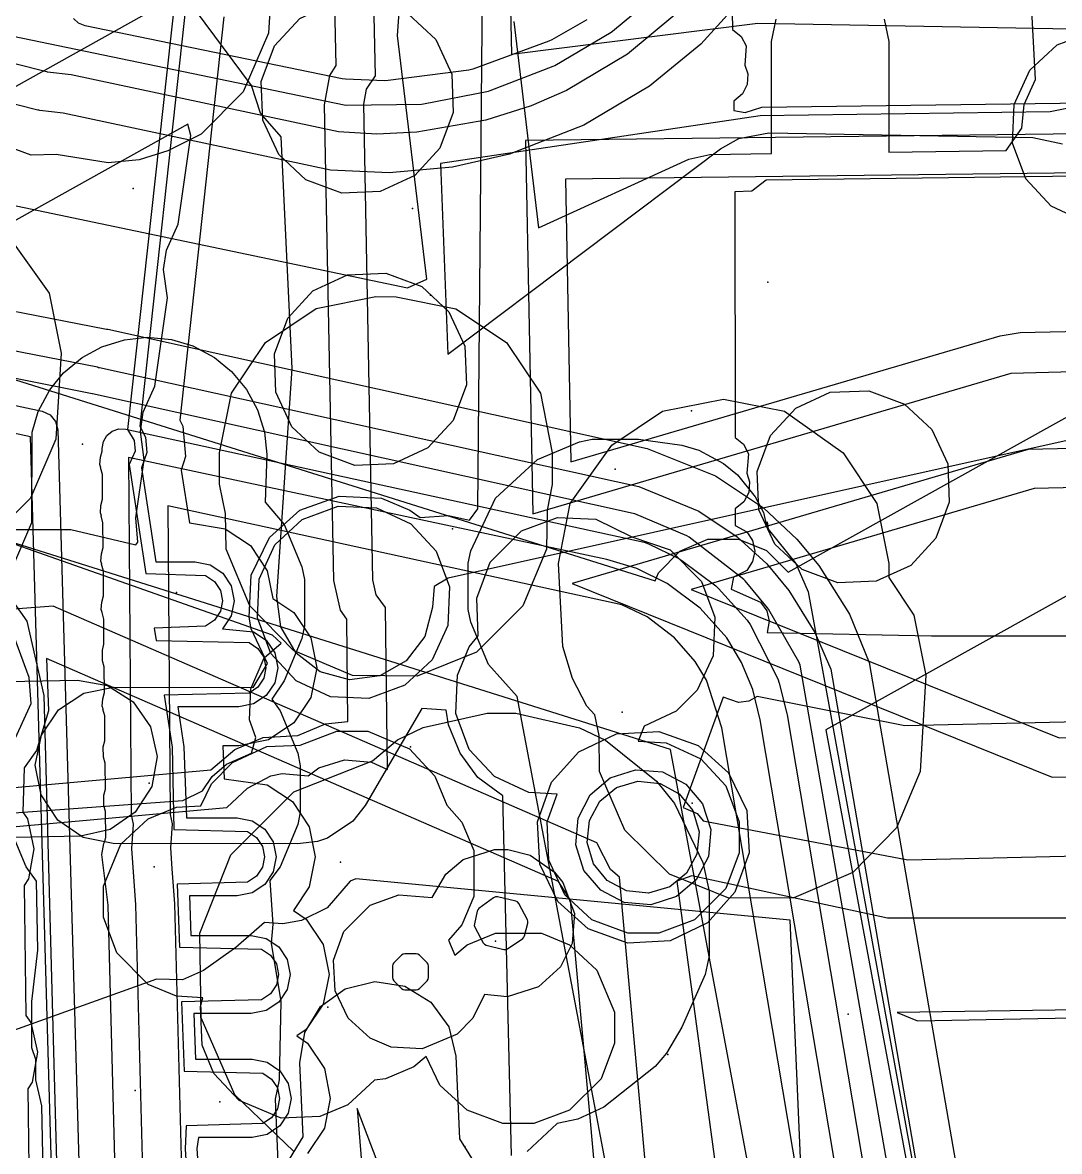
# Model space of a CAD drawing. Header units: metres. Extents: x 17722 to 17999, y 13535 to 15917.
# Drawn here: x 17786.51 to 17813.07, y 14491.63 to 14520.54 of the extents above; entities that cross this region are included whole.
import ezdxf

# ---------------------------------------------------------------- set-up
doc = ezdxf.new("R2010")
doc.units = ezdxf.units.M
for name, color, linetype in [('AI_GREENING_EXCLUSIONS', 1, 'Continuous'), ('AI_GREENING_LAWN', 82, 'Continuous'), ('AI_GREENING_REJECTED', 6, 'Continuous')]:
    doc.layers.add(name, color=color, linetype=linetype)

msp = doc.modelspace()

# ---------------------------------------------------------------- linework, layer by layer
at = {"layer": 'AI_GREENING_EXCLUSIONS'}
for points in [[(17781.925, 14500.554), (17791.33, 14501.4), (17791.949, 14501.923), (17792.671, 14502.226), (17793.558, 14502.284), (17794.265, 14502.581), (17794.844, 14502.639), (17794.812, 14505.258), (17794.651, 14505.489), (17794.484, 14506.252), (17794.247, 14518.432), (17794.38, 14519.188), (17794.541, 14519.443), (17794.032, 14542.639)], [(17781.981, 14499.555), (17791.743, 14500.433), (17792.27, 14500.933), (17792.869, 14501.245), (17793.161, 14501.304), (17793.825, 14501.25), (17794.102, 14501.449), (17794.755, 14501.659), (17795.443, 14501.6), (17795.859, 14501.412), (17795.808, 14505.557), (17795.57, 14505.884), (17795.484, 14506.271), (17795.247, 14518.451), (17795.316, 14518.835), (17795.547, 14519.178), (17795.032, 14542.661)], [(17808.585, 14520.631), (17808.699, 14520.057), (17808.699, 14517.223), (17811.704, 14517.263), (17812.11, 14517.833), (17812.169, 14518.439), (17812.462, 14519.08), (17811.36, 14539.792)], [(17813.27, 14509.835), (17797.411, 14506.308), (17797.05, 14506.093), (17797.014, 14505.569), (17796.811, 14504.815), (17796.335, 14504.197), (17795.659, 14503.808), (17794.885, 14503.708), (17794.131, 14503.911), (17793.513, 14504.387), (17793.124, 14505.063), (17793.024, 14505.837), (17793.417, 14511.679), (17793.129, 14517.618), (17792.606, 14518.216), (17792.369, 14518.93), (17777.556, 14538.853)], [(17798.78, 14531.359), (17799.035, 14519.727), (17805.347, 14520.523), (17813.372, 14520.376)], [(17804.542, 14528.656), (17804.694, 14520.359), (17804.916, 14520.185), (17805.047, 14519.946), (17805.011, 14519.45), (17805.086, 14519.229), (17805.069, 14518.956), (17804.949, 14518.711), (17804.728, 14518.525), (17804.732, 14518.292), (17805.019, 14518.24), (17805.449, 14518.377), (17814.365, 14518.496)], [(17792.945, 14522.482), (17792.806, 14520.273), (17792.159, 14518.764), (17791.079, 14517.684), (17790.232, 14517.251), (17789.493, 14517.021), (17788.701, 14516.947), (17787.364, 14517.157), (17786.731, 14517.145), (17785.245, 14517.691), (17784.474, 14518.33), (17783.847, 14518.085), (17782.264, 14518.085), (17780.678, 14518.747), (17779.555, 14519.891), (17778.95, 14521.336)], [(17799.036, 14491.519), (17798.81, 14500.731), (17798.173, 14501.203), (17797.721, 14501.829), (17797.418, 14502.551), (17797.36, 14502.931), (17796.74, 14502.971), (17795.284, 14500.49), (17794.969, 14500.084), (17794.318, 14499.652), (17794.063, 14499.567), (17793.552, 14499.502), (17788.828, 14499.517), (17788.063, 14499.672), (17787.415, 14500.108), (17786.984, 14500.758), (17786.834, 14501.524), (17786.989, 14502.289), (17787.424, 14502.936), (17788.075, 14503.368), (17788.84, 14503.517), (17792.416, 14503.506), (17792.781, 14504.128), (17792.367, 14505.015), (17792.309, 14505.307), (17792.367, 14506.391), (17792.83, 14507.351), (17793.609, 14508.052), (17794.623, 14508.413), (17795.707, 14508.355), (17796.429, 14508.052), (17796.694, 14507.865), (17797.424, 14507.917), (17797.957, 14507.792), (17798.173, 14508.082), (17798.301, 14522.31)], [(17803.223, 14520.742), (17802.002, 14519.732), (17800.439, 14518.803), (17799.539, 14518.412), (17798.38, 14518.041), (17796.611, 14517.733), (17795.58, 14517.686), (17794.602, 14517.743), (17787.749, 14519.199), (17787.147, 14519.271), (17787.135, 14519.276), (17787.123, 14519.276), (17785.386, 14519.713), (17783.602, 14520.031), (17783.243, 14520.183), (17783.233, 14520.193), (17782.175, 14520.427), (17773.941, 14522.163)], [(17805.16, 14521.397), (17803.882, 14519.989), (17802.572, 14518.911), (17800.888, 14517.909), (17798.979, 14517.17), (17797.524, 14516.841), (17795.904, 14516.69), (17794.397, 14516.764), (17787.55, 14518.219), (17786.947, 14518.291), (17786.924, 14518.301), (17786.901, 14518.301), (17785.346, 14518.693), (17785.016, 14518.764), (17783.4, 14519.052), (17783.118, 14519.171), (17773.729, 14521.186)], [(17790.413, 14521.214), (17789.2, 14510.115), (17789.368, 14509.838), (17789.392, 14509.566), (17789.239, 14509.22), (17789.664, 14506.429), (17791.198, 14506.376), (17791.426, 14506.224), (17791.577, 14505.997), (17791.631, 14505.729), (17791.577, 14505.461), (17791.426, 14505.234), (17791.198, 14505.083), (17789.878, 14505.029), (17789.926, 14504.715), (17792.312, 14504.662), (17792.539, 14504.51), (17792.691, 14504.283), (17792.744, 14504.015), (17792.691, 14503.747), (17792.539, 14503.52), (17792.312, 14503.368), (17790.139, 14503.315), (17790.338, 14501.983), (17790.385, 14499.872), (17792.274, 14499.819), (17792.501, 14499.667), (17792.653, 14499.44), (17792.706, 14499.172), (17792.653, 14498.904), (17792.501, 14498.677), (17792.274, 14498.525), (17790.469, 14498.472), (17790.529, 14496.861), (17792.631, 14496.807), (17792.858, 14496.656), (17793.01, 14496.429), (17793.063, 14496.161), (17793.01, 14495.893), (17792.858, 14495.666), (17792.631, 14495.514), (17790.582, 14495.461), (17790.648, 14493.687), (17792.66, 14493.633), (17792.887, 14493.482), (17793.039, 14493.255), (17793.092, 14492.987), (17793.039, 14492.719), (17792.887, 14492.492), (17792.66, 14492.34), (17790.7, 14492.287), (17790.672, 14491.694), (17790.8, 14489.595)], [(17790.699, 14521.064), (17789.511, 14510.199), (17789.656, 14509.922), (17789.69, 14509.533), (17789.555, 14509.139), (17789.922, 14506.729), (17790.931, 14506.729), (17791.313, 14506.653), (17791.638, 14506.436), (17791.854, 14506.112), (17791.931, 14505.729), (17791.854, 14505.347), (17791.627, 14505.015), (17792.427, 14504.939), (17792.751, 14504.722), (17792.968, 14504.398), (17793.044, 14504.015), (17792.968, 14503.633), (17792.751, 14503.308), (17792.427, 14503.091), (17792.044, 14503.015), (17790.488, 14503.015), (17790.638, 14501.994), (17790.706, 14500.172), (17792.006, 14500.172), (17792.389, 14500.096), (17792.713, 14499.879), (17792.93, 14499.555), (17793.006, 14499.172), (17792.93, 14498.789), (17792.713, 14498.465), (17792.389, 14498.248), (17792.006, 14498.172), (17790.781, 14498.172), (17790.819, 14497.161), (17792.363, 14497.161), (17792.746, 14497.085), (17793.07, 14496.868), (17793.287, 14496.543), (17793.363, 14496.161), (17793.287, 14495.778), (17793.07, 14495.454), (17792.746, 14495.237), (17792.363, 14495.161), (17790.893, 14495.161), (17790.937, 14493.987), (17792.392, 14493.987), (17792.775, 14493.911), (17793.099, 14493.694), (17793.316, 14493.369), (17793.392, 14492.987), (17793.316, 14492.604), (17793.099, 14492.28), (17792.775, 14492.063), (17792.392, 14491.987), (17791.011, 14491.987), (17790.972, 14491.705), (17791.089, 14489.895)], [(17767.958, 14519.695), (17796.37, 14513.744), (17796.865, 14513.97), (17796.114, 14520.212), (17796.159, 14520.796)], [(17768.13, 14508.751), (17789.935, 14520.921)], [(17791.664, 14520.688), (17790.535, 14510.358), (17790.616, 14510.202), (17790.684, 14509.424), (17790.575, 14509.079), (17790.781, 14507.729), (17791.696, 14507.577), (17792.345, 14507.143), (17792.778, 14506.495), (17792.918, 14505.79), (17793.458, 14505.429), (17793.892, 14504.781), (17794.044, 14504.015), (17793.892, 14503.25), (17793.458, 14502.601), (17792.809, 14502.167), (17792.044, 14502.015), (17791.638, 14502.015), (17791.669, 14501.172), (17792.771, 14501.02), (17793.42, 14500.586), (17793.854, 14499.938), (17794.006, 14499.172), (17793.854, 14498.407), (17793.446, 14497.796), (17793.777, 14497.575), (17794.211, 14496.926), (17794.363, 14496.161), (17794.211, 14495.395), (17793.777, 14494.747), (17793.533, 14494.584), (17793.807, 14494.401), (17794.24, 14493.752), (17794.392, 14492.987), (17794.24, 14492.221), (17793.807, 14491.573)], [(17799.092, 14520.571), (17799.729, 14515.281), (17803.577, 14517.041), (17804.115, 14517.162), (17805.699, 14517.183), (17805.699, 14520.057), (17805.814, 14520.631)], [(17813.602, 14518.412), (17812.839, 14518.25), (17805.406, 14518.151), (17797.214, 14516.929), (17797.404, 14512.048), (17804.389, 14517.31), (17804.858, 14517.573), (17805.625, 14517.712), (17812.39, 14517.599), (17813.153, 14517.434)], [(17783.37, 14507.553), (17787.74, 14507.553), (17789.407, 14507.166), (17789.462, 14507.229), (17789.411, 14507.854), (17789.625, 14509.343), (17789.527, 14510.067), (17789.598, 14510.562), (17789.896, 14511.229), (17790.221, 14513.494), (17790.122, 14514.217), (17790.193, 14514.712), (17790.491, 14515.379), (17790.816, 14517.644), (17790.741, 14517.935), (17769.142, 14505.888)], [(17813.622, 14517.688), (17799.397, 14517.519), (17799.583, 14507.958), (17811.833, 14511.56), (17819.777, 14511.776)], [(17813.635, 14516.688), (17800.416, 14516.529), (17800.557, 14509.287), (17811.551, 14512.519), (17812.069, 14512.6), (17819.754, 14512.776)], [(17814.231, 14516.617), (17805.558, 14516.503), (17805.194, 14516.219), (17804.757, 14516.206), (17804.762, 14509.916), (17804.982, 14509.738), (17805.108, 14509.496), (17805.063, 14509.001), (17805.135, 14508.779), (17805.113, 14508.507), (17804.988, 14508.264), (17804.764, 14508.082), (17804.764, 14507.663), (17805.06, 14507.498), (17805.211, 14507.271), (17805.265, 14507.003), (17805.212, 14506.735), (17805.06, 14506.508), (17804.719, 14506.333), (17804.658, 14506.025), (17805.41, 14505.695), (17805.572, 14505.475), (17805.637, 14505.21), (17805.582, 14504.917), (17809.791, 14504.833), (17816.089, 14504.833)], [(17786.329, 14511.392), (17802.713, 14506.241), (17802.798, 14506.45), (17803.347, 14507.005), (17804.066, 14507.308), (17804.846, 14507.313), (17805.569, 14507.019), (17806.125, 14506.467), (17823.228, 14515.979)], [(17786.329, 14511.392), (17802.713, 14506.241), (17802.798, 14506.45), (17803.347, 14507.005), (17804.066, 14507.308), (17804.846, 14507.313), (17805.569, 14507.019), (17806.125, 14506.467), (17823.228, 14515.979)], [(17786.124, 14515.103), (17787.192, 14513.606), (17787.496, 14512.075), (17787.357, 14509.866), (17786.71, 14508.357), (17785.63, 14507.277)], [(17784.136, 14513.571), (17788.619, 14512.7), (17788.656, 14512.685), (17788.695, 14512.684), (17802.511, 14509.633), (17804.258, 14508.931), (17805.488, 14508.114), (17806.346, 14507.311), (17806.907, 14506.631), (17807.692, 14505.386), (17808.201, 14504.15), (17808.858, 14500.342), (17808.859, 14500.34), (17812.055, 14481.837)], [(17783.946, 14512.59), (17788.429, 14511.719), (17788.456, 14511.708), (17788.479, 14511.708), (17802.296, 14508.656), (17803.834, 14508.025), (17804.818, 14507.371), (17805.575, 14506.675), (17806.136, 14505.994), (17806.808, 14504.92), (17807.215, 14503.98), (17807.873, 14500.172), (17807.874, 14500.17), (17811.07, 14481.667)], [(17786.255, 14506.598), (17786.742, 14507.732), (17786.752, 14510.049), (17786.911, 14510.576), (17787.205, 14511.132), (17787.557, 14511.566), (17788.037, 14511.963), (17788.54, 14512.236), (17789.12, 14512.417), (17789.12, 14512.417), (17789.7, 14512.479), (17790.323, 14512.42), (17790.866, 14512.258), (17791.422, 14511.963), (17791.86, 14511.607), (17792.245, 14511.145), (17792.529, 14510.622), (17792.707, 14510.048), (17792.768, 14509.477), (17792.725, 14508.253), (17793.21, 14507.682), (17793.663, 14506.598), (17793.728, 14506.276), (17793.728, 14505.089), (17793.663, 14504.766), (17793.21, 14503.683), (17792.893, 14503.209), (17793.103, 14502.913), (17793.556, 14501.83), (17793.621, 14501.507), (17793.621, 14500.32), (17793.556, 14499.998), (17793.103, 14498.914), (17792.841, 14498.567), (17792.916, 14497.447), (17792.876, 14496.963), (17793.127, 14495.47), (17793.08, 14493.458), (17792.975, 14492.969), (17793.068, 14490.948)], [(17823.406, 14511.5), (17807.084, 14502.424), (17809.668, 14488.611), (17810.197, 14487.714), (17810.404, 14486.961), (17810.359, 14486.599), (17810.759, 14484.544), (17811.048, 14483.557), (17811.23, 14481.821), (17811.21, 14481.041), (17811.127, 14480.854), (17818.65, 14440.992)], [(17823.406, 14511.5), (17807.084, 14502.424), (17809.668, 14488.611), (17810.197, 14487.714), (17810.404, 14486.961), (17810.359, 14486.599), (17810.759, 14484.544), (17811.048, 14483.557), (17811.23, 14481.821), (17811.21, 14481.041), (17811.127, 14480.854), (17818.65, 14440.992)], [(17788.877, 14434.482), (17786.713, 14509.933), (17784.57, 14510.39)], [(17811.707, 14437.201), (17799.182, 14503.276), (17798.446, 14504.099), (17797.993, 14505.182), (17797.927, 14505.505), (17797.927, 14506.692), (17797.993, 14507.014), (17798.623, 14508.361), (17799.697, 14509.349), (17800.78, 14509.802), (17801.103, 14509.867), (17802.29, 14509.867), (17802.29, 14509.867), (17803.399, 14509.72), (17803.836, 14509.586), (17804.469, 14509.245), (17804.822, 14508.953), (17805.275, 14508.397), (17805.49, 14507.992), (17805.578, 14507.61), (17805.614, 14507.569), (17805.582, 14507.752), (17805.614, 14507.569), (17806.316, 14506.684), (17806.632, 14505.959), (17819.362, 14436.391)], [(17778.651, 14444.636), (17777.19, 14498.034), (17769.345, 14497.821), (17767.422, 14498.15), (17765.771, 14499.189), (17764.643, 14500.782), (17764.211, 14502.684), (17764.539, 14504.607), (17765.579, 14506.258), (17767.171, 14507.385), (17767.697, 14507.505), (17767.697, 14507.505), (17767.889, 14507.8), (17769.481, 14508.928), (17771.344, 14509.359), (17776.378, 14509.535), (17779.17, 14509.038), (17780.611, 14508.131), (17781.916, 14508.166), (17783.839, 14507.838), (17785.49, 14506.798), (17786.618, 14505.206), (17787.05, 14503.305), (17787.686, 14480.036)], [(17819.823, 14509.776), (17812.27, 14509.604), (17800.592, 14506.17), (17812.886, 14501.217), (17824.681, 14501.486)], [(17781.499, 14499.947), (17790.612, 14500.619), (17791.114, 14500.862), (17791.368, 14501.228), (17791.736, 14501.546), (17792.372, 14501.824), (17792.486, 14502.232), (17792.319, 14502.678), (17792.357, 14503.479), (17792.698, 14504.268), (17793.135, 14504.642), (17792.915, 14504.853), (17780.203, 14509.321)], [(17816.673, 14435.776), (17805.406, 14502.684), (17805.214, 14503.458), (17804.928, 14504.146), (17804.547, 14504.778), (17803.865, 14505.538), (17803.02, 14506.177), (17802.244, 14506.56), (17801.48, 14506.786), (17789.223, 14509.398), (17789.287, 14500.249), (17789.337, 14500.009), (17789.294, 14499.387), (17789.401, 14497.946), (17789.737, 14485.293), (17789.832, 14481.089), (17789.832, 14481.089), (17789.832, 14481.089), (17790.341, 14458.506), (17790.521, 14446.913)], [(17819.846, 14508.777), (17812.425, 14508.607), (17803.634, 14506.023), (17813.069, 14502.221), (17824.658, 14502.486)], [(17815.607, 14436.109), (17804.426, 14502.48), (17804.033, 14503.694), (17803.742, 14504.176), (17803.209, 14504.783), (17802.506, 14505.319), (17801.859, 14505.631), (17790.233, 14508.16), (17790.288, 14500.254), (17790.337, 14500.019), (17790.296, 14499.402), (17790.334, 14498.867), (17790.401, 14497.973), (17790.736, 14485.316), (17790.831, 14481.112), (17790.831, 14481.112), (17790.831, 14481.112), (17791.341, 14458.525), (17791.521, 14446.932)], [(17805.682, 14488.166), (17803.108, 14501.924), (17784.644, 14507.728)], [(17805.682, 14488.166), (17803.108, 14501.924), (17784.644, 14507.728)], [(17805.121, 14461.903), (17801.799, 14498.649), (17801.57, 14498.849), (17801.221, 14499.53), (17787.29, 14505.597), (17786.285, 14505.518)], [(17786.148, 14501.83), (17786.73, 14503.104), (17786.674, 14503.764), (17786.19, 14505.089)], [(17803.772, 14462.381), (17800.547, 14498.062), (17800.24, 14498.539), (17787.119, 14504.254), (17787.168, 14502.91), (17786.867, 14501.897), (17786.549, 14501.452), (17786.514, 14500.313), (17786.633, 14500.142), (17786.798, 14499.379), (17786.659, 14498.611), (17786.549, 14498.441), (17786.594, 14495.113), (17786.722, 14494.928), (17786.888, 14494.166), (17786.749, 14493.398), (17786.639, 14493.227), (17786.683, 14489.9)], [(17815.414, 14502.671), (17809.111, 14502.527), (17805.33, 14503.277), (17805.117, 14503.158), (17804.846, 14503.126), (17804.456, 14503.264), (17803.429, 14500.433), (17803.792, 14500.286), (17803.944, 14500.095), (17809.188, 14499.097), (17815.016, 14499.23)], [(17793.457, 14491.623), (17791.947, 14493.081), (17791.085, 14495.046), (17791.045, 14497.219), (17791.84, 14499.22), (17793.457, 14500.836), (17795.47, 14501.631), (17796.115, 14502.171), (17796.115, 14502.171), (17796.775, 14502.487), (17798.412, 14502.856), (17799.144, 14502.855), (17800.78, 14502.478), (17801.439, 14502.159), (17802.75, 14501.111), (17803.206, 14500.539), (17803.933, 14499.026), (17804.099, 14498.29), (17804.095, 14496.634), (17803.995, 14496.163), (17803.399, 14494.812), (17803.009, 14494.148), (17802.717, 14493.799), (17801.396, 14492.763), (17800.734, 14492.45), (17800.207, 14492.342), (17799.436, 14491.623)], [(17787.049, 14490.286), (17786.997, 14492.799), (17786.849, 14493.458), (17786.849, 14493.986), (17786.746, 14494.283), (17786.746, 14495.47), (17786.898, 14496.784), (17786.863, 14498.547), (17786.601, 14498.914), (17786.148, 14499.998)], [(17807.001, 14478.49), (17806.171, 14497.548), (17795.045, 14498.612), (17794.903, 14498.546), (17794.313, 14497.866), (17793.657, 14497.546), (17793.178, 14497.458), (17792.704, 14497.494), (17791.974, 14496.851), (17791.14, 14496.259), (17790.605, 14496.021), (17789.94, 14496.037), (17781.508, 14493.017)], [(17814.574, 14497.604), (17808.67, 14497.604), (17803.656, 14498.685), (17803.268, 14498.552), (17805.505, 14482.057), (17806.12, 14481.281), (17806.157, 14481.01), (17806.095, 14480.774), (17806.939, 14478.918), (17807.378, 14472.106), (17807.342, 14471.835), (17807.206, 14471.599), (17806.947, 14471.422), (17808.212, 14462.1), (17825.964, 14463.364)], [(17793.346, 14491.427), (17793.693, 14492.001), (17793.614, 14493.899), (17793.735, 14494.67), (17794.141, 14495.336), (17794.772, 14495.796), (17795.53, 14495.98), (17796.301, 14495.859), (17796.967, 14495.453), (17797.427, 14494.822), (17797.611, 14494.064), (17797.698, 14491.953), (17798.178, 14491.18)], [(17817.011, 14495.308), (17808.911, 14495.183), (17809.433, 14494.971), (17825.74, 14495.292)], [(17795.845, 14490.705), (17795.079, 14492.731), (17795.397, 14488.813)]]:
    msp.add_lwpolyline(points, dxfattribs=at)
for points in [[(17797.094, 14520.105), (17797.503, 14519.223), (17797.542, 14518.237), (17797.201, 14517.32), (17796.554, 14516.621), (17795.672, 14516.212), (17794.686, 14516.173), (17793.769, 14516.514), (17793.07, 14517.161), (17792.661, 14518.043), (17792.622, 14519.029), (17792.963, 14519.946), (17793.61, 14520.645), (17794.492, 14521.054), (17795.478, 14521.093), (17796.395, 14520.752), (17797.094, 14520.105)], [(17816.449, 14519.163), (17816.79, 14518.246), (17816.751, 14517.26), (17816.342, 14516.378), (17815.643, 14515.731), (17814.726, 14515.39), (17813.74, 14515.429), (17812.858, 14515.838), (17812.211, 14516.537), (17811.87, 14517.454), (17811.909, 14518.44), (17812.318, 14519.322), (17813.017, 14519.969), (17813.934, 14520.31), (17814.92, 14520.271), (17815.802, 14519.862), (17816.449, 14519.163)], [(17797.432, 14513.132), (17797.841, 14512.25), (17797.88, 14511.264), (17797.539, 14510.347), (17796.892, 14509.648), (17796.01, 14509.239), (17795.024, 14509.2), (17794.107, 14509.541), (17793.408, 14510.188), (17792.999, 14511.07), (17792.96, 14512.056), (17793.301, 14512.973), (17793.948, 14513.672), (17794.83, 14514.081), (17795.816, 14514.12), (17796.733, 14513.779), (17797.432, 14513.132)], [(17794.026, 14513.217), (17795.557, 14513.521), (17796.079, 14513.516), (17797.61, 14513.212), (17798.907, 14512.344), (17799.775, 14511.047), (17800.079, 14509.516), (17800.079, 14508.71), (17799.948, 14508.051), (17799.932, 14507.049), (17799.328, 14505.604), (17798.141, 14504.417), (17796.619, 14503.797), (17794.958, 14503.813), (17793.449, 14504.46), (17792.326, 14505.604), (17791.722, 14507.049), (17791.706, 14507.969), (17791.557, 14508.719), (17791.557, 14509.521), (17791.861, 14511.052), (17792.729, 14512.349), (17794.026, 14513.217)], [(17809.802, 14510.122), (17810.211, 14509.24), (17810.25, 14508.254), (17809.909, 14507.337), (17809.262, 14506.638), (17808.38, 14506.229), (17807.394, 14506.19), (17806.477, 14506.531), (17805.778, 14507.178), (17805.369, 14508.06), (17805.33, 14509.046), (17805.671, 14509.963), (17806.318, 14510.662), (17807.2, 14511.071), (17808.186, 14511.11), (17809.103, 14510.769), (17809.802, 14510.122)], [(17808.699, 14506.325), (17809.345, 14505.36), (17809.649, 14503.829), (17809.502, 14501.362), (17808.898, 14499.917), (17807.775, 14498.773), (17806.266, 14498.126), (17804.605, 14498.11), (17803.083, 14498.73), (17801.939, 14499.853), (17801.292, 14501.362), (17801.276, 14502.282), (17801.171, 14502.81), (17800.967, 14503.035), (17800.599, 14503.738), (17800.347, 14504.557), (17800.236, 14506.689), (17800.541, 14508.22), (17801.608, 14509.717), (17802.906, 14510.585), (17804.468, 14510.896), (17806.03, 14510.585), (17807.528, 14509.517), (17808.395, 14508.22), (17808.699, 14506.689), (17808.699, 14506.325)], [(17796.458, 14507.703), (17797.105, 14507.004), (17797.446, 14506.087), (17797.407, 14505.101), (17796.998, 14504.219), (17796.299, 14503.572), (17795.382, 14503.231), (17794.396, 14503.27), (17793.514, 14503.679), (17792.867, 14504.378), (17792.526, 14505.295), (17792.565, 14506.281), (17792.974, 14507.163), (17793.673, 14507.81), (17794.59, 14508.151), (17795.576, 14508.112), (17796.458, 14507.703)], [(17797.61, 14502.843), (17797.649, 14503.829), (17797.951, 14504.552), (17798.181, 14504.833), (17798.146, 14505.8), (17798.487, 14506.717), (17799.293, 14507.523), (17800.21, 14507.864), (17801.196, 14507.825), (17802.12, 14507.373), (17803.096, 14507.032), (17803.902, 14506.226), (17804.243, 14505.309), (17804.204, 14504.323), (17803.795, 14503.441), (17803.255, 14502.901), (17802.437, 14502.518), (17802.276, 14502.135), (17802.999, 14502.096), (17803.881, 14501.687), (17804.528, 14500.988), (17804.869, 14500.071), (17804.869, 14499.279), (17804.528, 14498.362), (17803.722, 14497.556), (17802.805, 14497.215), (17802.013, 14497.215), (17801.096, 14497.556), (17800.397, 14498.203), (17799.988, 14499.085), (17799.949, 14500.071), (17800.203, 14500.779), (17799.48, 14500.818), (17798.598, 14501.227), (17797.951, 14501.926), (17797.61, 14502.843)], [(17787.913, 14503.701), (17788.681, 14503.564), (17789.338, 14503.144), (17789.785, 14502.504), (17789.952, 14501.741), (17789.815, 14500.973), (17789.395, 14500.316), (17788.755, 14499.869), (17787.993, 14499.702), (17782.135, 14499.584), (17781.367, 14499.721), (17780.709, 14500.142), (17780.263, 14500.782), (17780.095, 14501.544), (17780.232, 14502.312), (17780.653, 14502.97), (17781.293, 14503.416), (17782.055, 14503.584), (17787.913, 14503.701)], [(17792.058, 14492.928), (17791.411, 14493.627), (17791.109, 14494.35), (17791.07, 14495.336), (17791.122, 14495.563), (17790.448, 14495.602), (17789.725, 14495.904), (17788.919, 14496.71), (17788.578, 14497.627), (17788.578, 14498.419), (17789.026, 14499.495), (17789.725, 14500.142), (17790.448, 14500.444), (17791.071, 14500.483), (17791.347, 14501.046), (17791.887, 14501.586), (17792.769, 14501.995), (17793.62, 14502.034), (17794.557, 14502.389), (17795.349, 14502.389), (17796.425, 14501.941), (17797.072, 14501.242), (17797.379, 14500.495), (17797.764, 14500.059), (17798.066, 14499.336), (17798.066, 14498.156), (17797.764, 14497.433), (17797.418, 14497.035), (17797.578, 14496.651), (17797.897, 14496.919), (17798.62, 14497.221), (17799.8, 14497.221), (17800.523, 14496.919), (17801.222, 14496.272), (17801.67, 14495.196), (17801.67, 14494.404), (17801.329, 14493.487), (17800.523, 14492.681), (17799.606, 14492.34), (17798.814, 14492.34), (17797.897, 14492.681), (17797.198, 14493.328), (17796.852, 14494.059), (17796.533, 14493.791), (17795.81, 14493.489), (17795.523, 14493.45), (17794.843, 14492.821), (17794.12, 14492.519), (17793.134, 14492.48), (17792.058, 14492.928)], [(17802.805, 14502.385), (17803.819, 14502.024), (17804.598, 14501.323), (17805.061, 14500.363), (17805.119, 14499.279), (17804.758, 14498.265), (17804.057, 14497.486), (17803.097, 14497.023), (17802.013, 14496.965), (17800.999, 14497.326), (17800.22, 14498.027), (17799.757, 14498.987), (17799.699, 14500.071), (17800.06, 14501.085), (17800.761, 14501.864), (17801.721, 14502.327), (17802.805, 14502.385)], [(17803.498, 14501.034), (17803.929, 14500.526), (17804.139, 14499.873), (17804.08, 14499.185), (17803.768, 14498.586), (17803.26, 14498.155), (17802.607, 14497.945), (17801.919, 14498.004), (17801.32, 14498.316), (17800.889, 14498.824), (17800.679, 14499.477), (17800.738, 14500.165), (17801.05, 14500.764), (17801.558, 14501.195), (17802.211, 14501.405), (17802.899, 14501.346), (17803.498, 14501.034)], [(17803.331, 14500.786), (17803.68, 14500.358), (17803.845, 14499.814), (17803.786, 14499.245), (17803.52, 14498.753), (17803.092, 14498.404), (17802.548, 14498.239), (17801.979, 14498.298), (17801.487, 14498.564), (17801.138, 14498.992), (17800.973, 14499.536), (17801.032, 14500.105), (17801.298, 14500.597), (17801.726, 14500.946), (17802.27, 14501.111), (17802.839, 14501.052), (17803.331, 14500.786)], [(17797.349, 14498.726), (17797.797, 14499.102), (17798.599, 14499.361), (17798.943, 14499.36), (17799.509, 14499.213), (17800.136, 14498.783), (17800.35, 14498.514), (17800.646, 14497.718), (17800.586, 14496.957), (17800.29, 14496.352), (17799.728, 14495.84), (17798.925, 14495.584), (17798.341, 14495.65), (17798.044, 14495.038), (17797.638, 14494.633), (17796.743, 14494.259), (17795.955, 14494.299), (17795.413, 14494.525), (17794.849, 14495.038), (17794.515, 14495.738), (17794.476, 14496.527), (17794.742, 14497.263), (17795.413, 14497.934), (17796.149, 14498.2), (17797.001, 14498.134), (17797.349, 14498.726)]]:
    msp.add_lwpolyline(points, close=True, dxfattribs=at)
at = {"layer": 'AI_GREENING_LAWN'}
for points in [[(17783.748, 14520.716), (17794.747, 14518.43), (17794.801, 14518.424), (17796.731, 14518.45), (17796.777, 14518.455), (17798.447, 14518.787), (17798.488, 14518.799), (17800.105, 14519.421), (17800.143, 14519.439), (17801.587, 14520.298), (17801.618, 14520.32), (17802.718, 14521.23)], [(17800.96, 14520.614), (17800.07, 14520.102), (17799.994, 14520.066), (17798.046, 14519.348), (17797.937, 14519.322), (17795.878, 14519.055), (17795.793, 14519.052), (17794.78, 14519.093), (17794.699, 14519.103), (17788.109, 14520.456), (17787.943, 14520.523), (17787.811, 14520.645)], [(17811.558, 14474.718), (17806.428, 14504.082), (17806.399, 14504.163), (17805.621, 14505.513), (17805.596, 14505.548), (17805.022, 14506.24), (17804.983, 14506.278), (17803.583, 14507.361), (17803.528, 14507.393), (17802.194, 14507.956), (17802.151, 14507.97), (17788.298, 14511.031), (17788.293, 14511.032), (17783.205, 14512.05)], [(17784.474, 14511.126), (17787.012, 14510.585), (17787.212, 14510.493), (17787.353, 14510.324), (17787.408, 14510.11), (17789.574, 14434.838)], [(17789.037, 14485.277), (17788.701, 14497.916), (17788.7, 14497.939), (17788.541, 14499.233), (17788.588, 14499.514), (17788.615, 14499.569), (17788.64, 14499.68), (17788.633, 14500.333), (17788.589, 14500.487), (17788.586, 14500.755), (17788.628, 14500.91), (17788.621, 14501.569), (17788.577, 14501.724), (17788.575, 14501.992), (17788.616, 14502.147), (17788.612, 14502.783), (17788.566, 14502.959), (17788.572, 14502.961), (17788.548, 14503.034), (17788.562, 14503.223), (17788.605, 14503.384), (17788.599, 14504.043), (17788.554, 14504.197), (17788.552, 14504.465), (17788.593, 14504.62), (17788.589, 14505.256), (17788.543, 14505.433), (17788.549, 14505.435), (17788.525, 14505.508), (17788.539, 14505.697), (17788.582, 14505.857), (17788.577, 14506.493), (17788.531, 14506.67), (17788.537, 14506.672), (17788.514, 14506.745), (17788.528, 14506.934), (17788.57, 14507.094), (17788.566, 14507.73), (17788.52, 14507.907), (17788.526, 14507.908), (17788.503, 14507.982), (17788.516, 14508.171), (17788.559, 14508.331), (17788.554, 14508.967), (17788.508, 14509.144), (17788.515, 14509.145), (17788.491, 14509.218), (17788.505, 14509.408), (17788.548, 14509.567), (17788.547, 14509.633), (17788.578, 14509.809), (17788.668, 14509.963), (17788.806, 14510.075), (17788.975, 14510.132), (17789.154, 14510.126), (17789.154, 14510.126), (17802.434, 14507.23), (17802.547, 14507.19), (17803.319, 14506.812), (17803.4, 14506.763), (17804.269, 14506.11), (17804.34, 14506.046), (17805.075, 14505.234), (17805.15, 14505.124), (17805.855, 14503.728), (17805.894, 14503.623), (17806.087, 14502.845), (17806.095, 14502.808), (17817.42, 14435.757)]]:
    msp.add_lwpolyline(points, dxfattribs=at)
for points in [[(17799.222, 14497.977), (17799.19, 14498.016), (17799.144, 14498.037), (17798.673, 14498.146), (17798.623, 14498.146), (17798.577, 14498.126), (17798.199, 14497.85), (17798.17, 14497.818), (17798.153, 14497.778), (17798.083, 14497.453), (17798.081, 14497.411), (17798.094, 14497.371), (17798.309, 14496.97), (17798.34, 14496.932), (17798.384, 14496.911), (17798.837, 14496.798), (17798.886, 14496.796), (17798.932, 14496.815), (17799.321, 14497.082), (17799.351, 14497.112), (17799.369, 14497.152), (17799.451, 14497.478), (17799.454, 14497.521), (17799.441, 14497.563), (17799.222, 14497.977)], [(17796.02, 14496.459), (17795.995, 14496.421), (17795.986, 14496.375), (17795.986, 14496.084), (17795.995, 14496.039), (17796.02, 14496), (17796.217, 14495.804), (17796.255, 14495.778), (17796.301, 14495.769), (17796.592, 14495.769), (17796.637, 14495.778), (17796.676, 14495.804), (17796.872, 14496), (17796.898, 14496.039), (17796.907, 14496.084), (17796.907, 14496.375), (17796.898, 14496.421), (17796.872, 14496.459), (17796.676, 14496.656), (17796.637, 14496.681), (17796.592, 14496.691), (17796.301, 14496.691), (17796.255, 14496.681), (17796.217, 14496.656), (17796.02, 14496.459)]]:
    msp.add_lwpolyline(points, close=True, dxfattribs=at)
at = {"layer": 'AI_GREENING_REJECTED'}
for p in [(17789.34, 14516.29), (17796.5, 14515.78), (17805.6, 14513.89), (17796.96, 14513.56), (17803.65, 14510.6), (17788.04, 14509.74), (17801.69, 14509.1), (17797.52, 14507.57), (17790.45, 14505.94), (17801.87, 14502.88), (17796.45, 14501.99), (17789.75, 14501.06), (17803.66, 14500.55), (17789.88, 14498.92), (17794.65, 14499.04), (17798.62, 14497.01), (17794.33, 14495.32), (17807.66, 14495.14), (17803.04, 14494.11), (17789.39, 14493.19), (17791.56, 14492.9), (17797.84, 14491.75)]:
    msp.add_point(p, dxfattribs=at)

doc.saveas('drawing.dxf')
